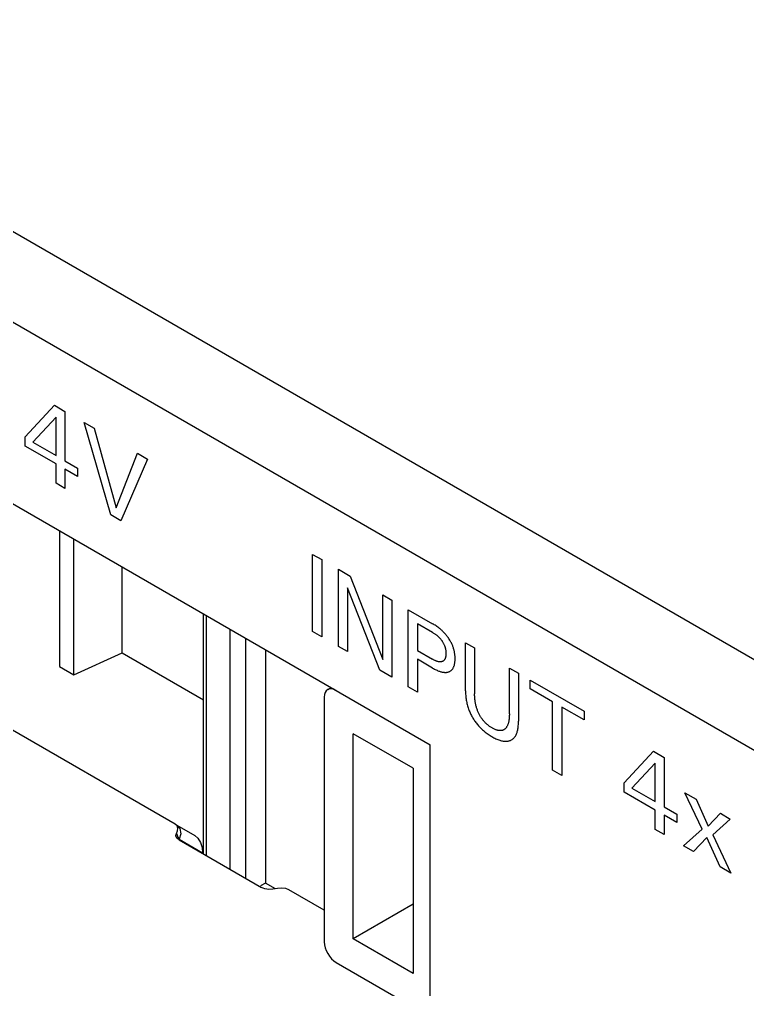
# Model space of a CAD drawing. Extents: x 0 to 420, y 0 to 297.
# Drawn here: x 178.95 to 192.07, y 183.79 to 201.27 of the extents above; entities that cross this region are included whole.
import ezdxf

# ---------------------------------------------------------------- set-up
doc = ezdxf.new("R2010")
doc.units = 0
doc.header["$LTSCALE"] = 23.1
doc.layers.add('40000_ISO', color=7, linetype='CONTINUOUS')

msp = doc.modelspace()

# ---------------------------------------------------------------- linework, layer by layer
at = {"layer": '40000_ISO', "color": 7, "linetype": 'CONTINUOUS'}
for p, q in [((195.898, 187.591), (172.209, 201.267)), ((195.191, 186.366), (171.502, 200.042)), ((179.05, 193.75), (179.58, 194.317)), ((179.58, 194.317), (179.77, 194.208)), ((179.77, 194.208), (179.77, 193.318)), ((176.275, 194.021), (186.352, 188.203)), ((179.609, 194.103), (179.19, 193.653)), ((179.609, 193.411), (179.609, 194.103)), ((180.595, 192.343), (180.118, 194.007)), ((180.118, 194.007), (180.296, 193.904)), ((180.296, 193.904), (180.69, 192.47)), ((179.05, 193.583), (179.05, 193.75)), ((179.19, 193.653), (179.609, 193.411)), ((179.609, 193.26), (179.05, 193.583)), ((180.69, 192.47), (181.078, 193.452)), ((181.078, 193.452), (181.256, 193.349)), ((179.609, 192.913), (179.609, 193.26)), ((179.77, 193.318), (179.997, 193.187)), ((181.256, 193.349), (180.779, 192.237)), ((179.77, 193.167), (179.77, 192.82)), ((179.997, 193.036), (179.77, 193.167)), ((179.997, 193.187), (179.997, 193.036)), ((179.77, 192.82), (179.609, 192.913)), ((180.779, 192.237), (180.595, 192.343)), ((179.669, 192.061), (179.669, 189.611)), ((179.928, 189.462), (179.928, 191.912)), ((184.23, 190.244), (184.23, 191.632)), ((184.23, 191.632), (184.395, 191.537)), ((184.395, 191.537), (184.395, 190.149)), ((180.801, 189.856), (180.801, 191.408)), ((184.696, 189.975), (184.696, 191.363)), ((184.696, 191.363), (184.91, 191.24)), ((184.91, 191.24), (185.497, 189.737)), ((184.86, 191.032), (184.86, 189.881)), ((185.44, 189.546), (184.86, 191.032)), ((185.497, 189.737), (185.497, 190.901)), ((185.497, 190.901), (185.661, 190.807)), ((185.661, 190.807), (185.661, 189.419)), ((185.956, 189.248), (185.956, 190.636)), ((185.956, 190.636), (186.393, 190.384)), ((182.263, 186.236), (182.263, 190.564)), ((182.321, 186.203), (182.321, 190.53)), ((182.745, 185.958), (182.745, 190.285)), ((186.12, 190.384), (186.12, 189.9)), ((186.393, 190.227), (186.12, 190.384)), ((186.408, 190.375), (186.393, 190.384)), ((186.424, 190.365), (186.408, 190.375)), ((186.44, 190.355), (186.424, 190.365)), ((186.456, 190.344), (186.44, 190.355)), ((186.472, 190.333), (186.456, 190.344)), ((186.488, 190.322), (186.472, 190.333)), ((186.503, 190.31), (186.488, 190.322)), ((186.516, 190.3), (186.503, 190.31)), ((186.528, 190.29), (186.516, 190.3)), ((186.54, 190.28), (186.528, 190.29)), ((183.028, 185.794), (183.028, 190.122)), ((184.395, 190.149), (184.23, 190.244)), ((186.393, 190.227), (186.402, 190.221)), ((186.402, 190.221), (186.412, 190.215)), ((186.412, 190.215), (186.421, 190.209)), ((186.421, 190.209), (186.431, 190.203)), ((186.431, 190.203), (186.441, 190.196)), ((186.441, 190.196), (186.45, 190.189)), ((186.45, 190.189), (186.46, 190.182)), ((186.46, 190.182), (186.467, 190.176)), ((186.467, 190.176), (186.474, 190.17)), ((186.474, 190.17), (186.482, 190.164)), ((186.482, 190.164), (186.489, 190.157)), ((186.489, 190.157), (186.496, 190.151)), ((186.496, 190.151), (186.503, 190.144)), ((186.503, 190.144), (186.51, 190.137)), ((186.51, 190.137), (186.517, 190.13)), ((186.517, 190.13), (186.523, 190.123)), ((186.523, 190.123), (186.529, 190.116)), ((186.529, 190.116), (186.535, 190.109)), ((186.535, 190.109), (186.541, 190.102)), ((186.552, 190.269), (186.54, 190.28)), ((186.564, 190.259), (186.552, 190.269)), ((186.575, 190.247), (186.564, 190.259)), ((186.587, 190.236), (186.575, 190.247)), ((186.599, 190.224), (186.587, 190.236)), ((186.609, 190.213), (186.599, 190.224)), ((186.619, 190.201), (186.609, 190.213)), ((186.63, 190.19), (186.619, 190.201)), ((186.64, 190.178), (186.63, 190.19)), ((186.65, 190.165), (186.64, 190.178)), ((186.659, 190.153), (186.65, 190.165)), ((186.669, 190.14), (186.659, 190.153)), ((186.678, 190.127), (186.669, 190.14)), ((186.686, 190.114), (186.678, 190.127)), ((186.695, 190.102), (186.686, 190.114)), ((184.86, 189.881), (184.696, 189.975)), ((186.541, 190.102), (186.547, 190.095)), ((186.547, 190.095), (186.553, 190.087)), ((186.553, 190.087), (186.558, 190.08)), ((186.558, 190.08), (186.564, 190.072)), ((186.564, 190.072), (186.569, 190.064)), ((186.569, 190.064), (186.574, 190.057)), ((186.574, 190.057), (186.578, 190.049)), ((186.578, 190.049), (186.583, 190.041)), ((186.583, 190.041), (186.587, 190.033)), ((186.587, 190.033), (186.592, 190.025)), ((186.592, 190.025), (186.596, 190.017)), ((186.596, 190.017), (186.599, 190.009)), ((186.599, 190.009), (186.603, 190.001)), ((186.603, 190.001), (186.607, 189.992)), ((186.607, 189.992), (186.61, 189.984)), ((186.61, 189.984), (186.613, 189.976)), ((186.613, 189.976), (186.616, 189.967)), ((186.616, 189.967), (186.618, 189.959)), ((186.618, 189.959), (186.621, 189.951)), ((186.621, 189.951), (186.623, 189.942)), ((186.623, 189.942), (186.625, 189.934)), ((186.625, 189.934), (186.627, 189.926)), ((186.703, 190.089), (186.695, 190.102)), ((186.711, 190.076), (186.703, 190.089)), ((186.718, 190.063), (186.711, 190.076)), ((186.725, 190.049), (186.718, 190.063)), ((186.732, 190.036), (186.725, 190.049)), ((186.739, 190.022), (186.732, 190.036)), ((186.745, 190.008), (186.739, 190.022)), ((186.751, 189.996), (186.745, 190.008)), ((186.756, 189.984), (186.751, 189.996)), ((186.76, 189.971), (186.756, 189.984)), ((186.765, 189.959), (186.76, 189.971)), ((186.769, 189.946), (186.765, 189.959)), ((186.773, 189.934), (186.769, 189.946)), ((186.776, 189.921), (186.773, 189.934)), ((186.986, 189.177), (186.986, 190.041)), ((186.986, 190.041), (187.151, 189.946)), ((187.151, 189.946), (187.151, 189.123)), ((179.928, 189.462), (180.801, 189.856)), ((180.801, 189.856), (182.263, 189.012)), ((183.382, 189.918), (183.382, 185.713)), ((186.12, 189.9), (186.393, 189.743)), ((186.623, 189.764), (186.621, 189.758)), ((186.625, 189.77), (186.623, 189.764)), ((186.627, 189.777), (186.625, 189.77)), ((186.627, 189.926), (186.628, 189.917)), ((186.629, 189.784), (186.627, 189.777)), ((186.628, 189.917), (186.63, 189.908)), ((186.63, 189.791), (186.629, 189.784)), ((186.63, 189.908), (186.631, 189.899)), ((186.631, 189.799), (186.63, 189.791)), ((186.631, 189.899), (186.632, 189.89)), ((186.632, 189.806), (186.631, 189.799)), ((186.632, 189.89), (186.633, 189.881)), ((186.633, 189.814), (186.632, 189.806)), ((186.633, 189.881), (186.634, 189.872)), ((186.634, 189.822), (186.633, 189.814)), ((186.634, 189.872), (186.634, 189.864)), ((186.634, 189.864), (186.634, 189.855)), ((186.634, 189.855), (186.635, 189.847)), ((186.635, 189.847), (186.634, 189.839)), ((186.634, 189.839), (186.634, 189.83)), ((186.634, 189.83), (186.634, 189.822)), ((186.78, 189.909), (186.776, 189.921)), ((186.783, 189.896), (186.78, 189.909)), ((186.786, 189.884), (186.783, 189.896)), ((186.789, 189.869), (186.786, 189.884)), ((186.791, 189.854), (186.789, 189.869)), ((186.793, 189.839), (186.791, 189.854)), ((186.795, 189.825), (186.793, 189.839)), ((186.797, 189.81), (186.795, 189.825)), ((186.798, 189.796), (186.797, 189.81)), ((186.798, 189.782), (186.798, 189.796)), ((186.799, 189.768), (186.798, 189.782)), ((186.799, 189.754), (186.799, 189.768)), ((179.669, 189.611), (179.928, 189.462)), ((186.12, 189.743), (186.12, 189.153)), ((186.393, 189.585), (186.12, 189.743)), ((186.402, 189.737), (186.393, 189.743)), ((186.393, 189.585), (186.409, 189.576)), ((186.412, 189.732), (186.402, 189.737)), ((186.422, 189.727), (186.412, 189.732)), ((186.431, 189.722), (186.422, 189.727)), ((186.441, 189.718), (186.431, 189.722)), ((186.451, 189.714), (186.441, 189.718)), ((186.46, 189.71), (186.451, 189.714)), ((186.468, 189.707), (186.46, 189.71)), ((186.475, 189.705), (186.468, 189.707)), ((186.482, 189.703), (186.475, 189.705)), ((186.489, 189.701), (186.482, 189.703)), ((186.497, 189.699), (186.489, 189.701)), ((186.504, 189.698), (186.497, 189.699)), ((186.511, 189.697), (186.504, 189.698)), ((186.518, 189.696), (186.511, 189.697)), ((186.524, 189.696), (186.518, 189.696)), ((186.53, 189.696), (186.524, 189.696)), ((186.536, 189.696), (186.53, 189.696)), ((186.542, 189.696), (186.536, 189.696)), ((186.548, 189.697), (186.542, 189.696)), ((186.554, 189.698), (186.548, 189.697)), ((186.559, 189.7), (186.554, 189.698)), ((186.565, 189.701), (186.559, 189.7)), ((186.57, 189.703), (186.565, 189.701)), ((186.574, 189.705), (186.57, 189.703)), ((186.579, 189.708), (186.574, 189.705)), ((186.584, 189.71), (186.579, 189.708)), ((186.588, 189.713), (186.584, 189.71)), ((186.592, 189.717), (186.588, 189.713)), ((186.596, 189.72), (186.592, 189.717)), ((186.6, 189.724), (186.596, 189.72)), ((186.603, 189.728), (186.6, 189.724)), ((186.607, 189.732), (186.603, 189.728)), ((186.61, 189.737), (186.607, 189.732)), ((186.613, 189.742), (186.61, 189.737)), ((186.616, 189.747), (186.613, 189.742)), ((186.619, 189.753), (186.616, 189.747)), ((186.621, 189.758), (186.619, 189.753)), ((186.762, 189.581), (186.767, 189.589)), ((186.767, 189.589), (186.772, 189.598)), ((186.772, 189.598), (186.776, 189.607)), ((186.776, 189.607), (186.779, 189.617)), ((186.779, 189.617), (186.783, 189.627)), ((186.783, 189.627), (186.786, 189.637)), ((186.786, 189.637), (186.789, 189.649)), ((186.789, 189.649), (186.791, 189.661)), ((186.791, 189.661), (186.793, 189.674)), ((186.793, 189.674), (186.795, 189.687)), ((186.795, 189.687), (186.797, 189.7)), ((186.797, 189.7), (186.798, 189.713)), ((186.798, 189.726), (186.799, 189.74)), ((186.798, 189.713), (186.798, 189.726)), ((186.799, 189.74), (186.799, 189.754)), ((187.777, 188.761), (187.777, 189.585)), ((187.777, 189.585), (187.941, 189.49)), ((185.661, 189.419), (185.44, 189.546)), ((186.409, 189.576), (186.425, 189.567)), ((186.425, 189.567), (186.441, 189.559)), ((186.441, 189.559), (186.457, 189.551)), ((186.457, 189.551), (186.473, 189.544)), ((186.473, 189.544), (186.489, 189.537)), ((186.489, 189.537), (186.505, 189.531)), ((186.505, 189.531), (186.517, 189.527)), ((186.517, 189.527), (186.529, 189.523)), ((186.529, 189.523), (186.541, 189.519)), ((186.541, 189.519), (186.553, 189.516)), ((186.553, 189.516), (186.565, 189.513)), ((186.565, 189.513), (186.577, 189.511)), ((186.577, 189.511), (186.589, 189.509)), ((186.589, 189.509), (186.6, 189.508)), ((186.6, 189.508), (186.611, 189.507)), ((186.611, 189.507), (186.621, 189.507)), ((186.621, 189.507), (186.632, 189.507)), ((186.632, 189.507), (186.642, 189.507)), ((186.642, 189.507), (186.651, 189.509)), ((186.651, 189.509), (186.661, 189.51)), ((186.661, 189.51), (186.67, 189.512)), ((186.67, 189.512), (186.68, 189.515)), ((186.68, 189.515), (186.688, 189.518)), ((186.688, 189.518), (186.696, 189.521)), ((186.696, 189.521), (186.704, 189.525)), ((186.704, 189.525), (186.712, 189.529)), ((186.712, 189.529), (186.719, 189.534)), ((186.719, 189.534), (186.726, 189.539)), ((186.726, 189.539), (186.733, 189.545)), ((186.733, 189.545), (186.74, 189.551)), ((186.74, 189.551), (186.746, 189.558)), ((186.746, 189.558), (186.752, 189.565)), ((186.752, 189.565), (186.757, 189.573)), ((186.757, 189.573), (186.762, 189.581)), ((187.941, 189.49), (187.941, 188.626)), ((181.757, 186.773), (177.336, 189.326)), ((186.12, 189.153), (185.956, 189.248)), ((188.153, 189.21), (188.153, 189.368)), ((188.153, 189.368), (189.123, 188.808)), ((184.447, 189.106), (184.442, 189.06)), ((184.442, 189.06), (184.442, 184.651)), ((184.459, 189.145), (184.447, 189.106)), ((184.478, 189.176), (184.459, 189.145)), ((184.505, 189.198), (184.478, 189.176)), ((184.505, 189.198), (184.567, 189.234)), ((184.537, 189.21), (184.505, 189.198)), ((184.573, 189.211), (184.537, 189.21)), ((184.613, 189.202), (184.573, 189.211)), ((184.655, 189.183), (184.613, 189.202)), ((186.986, 189.177), (186.987, 189.156)), ((186.987, 189.156), (186.987, 189.135)), ((186.987, 189.135), (186.988, 189.114)), ((186.988, 189.114), (186.99, 189.093)), ((186.99, 189.093), (186.991, 189.072)), ((186.991, 189.072), (186.994, 189.05)), ((187.151, 189.106), (187.151, 189.123)), ((187.151, 189.088), (187.151, 189.106)), ((187.152, 189.071), (187.151, 189.088)), ((187.153, 189.053), (187.152, 189.071)), ((188.556, 188.978), (188.153, 189.21)), ((186.994, 189.05), (186.997, 189.029)), ((186.997, 189.029), (187, 189.007)), ((187, 189.007), (187.004, 188.987)), ((187.004, 188.987), (187.008, 188.967)), ((187.008, 188.967), (187.012, 188.947)), ((187.012, 188.947), (187.017, 188.927)), ((187.017, 188.927), (187.023, 188.907)), ((187.023, 188.907), (187.028, 188.887)), ((187.028, 188.887), (187.035, 188.867)), ((187.155, 189.035), (187.153, 189.053)), ((187.157, 189.017), (187.155, 189.035)), ((187.159, 188.999), (187.157, 189.017)), ((187.161, 188.984), (187.159, 188.999)), ((187.163, 188.97), (187.161, 188.984)), ((187.166, 188.956), (187.163, 188.97)), ((187.168, 188.941), (187.166, 188.956)), ((187.171, 188.927), (187.168, 188.941)), ((187.175, 188.912), (187.171, 188.927)), ((187.179, 188.898), (187.175, 188.912)), ((187.183, 188.883), (187.179, 188.898)), ((188.556, 187.747), (188.556, 188.978)), ((187.035, 188.867), (187.042, 188.847)), ((187.042, 188.847), (187.048, 188.83)), ((187.048, 188.83), (187.055, 188.813)), ((187.055, 188.813), (187.062, 188.796)), ((187.062, 188.796), (187.069, 188.78)), ((187.069, 188.78), (187.077, 188.763)), ((187.077, 188.763), (187.085, 188.747)), ((187.085, 188.747), (187.093, 188.73)), ((187.093, 188.73), (187.102, 188.714)), ((187.102, 188.714), (187.111, 188.698)), ((187.187, 188.869), (187.183, 188.883)), ((187.191, 188.856), (187.187, 188.869)), ((187.195, 188.843), (187.191, 188.856)), ((187.2, 188.829), (187.195, 188.843)), ((187.205, 188.816), (187.2, 188.829)), ((187.211, 188.802), (187.205, 188.816)), ((187.216, 188.789), (187.211, 188.802)), ((187.222, 188.776), (187.216, 188.789)), ((187.228, 188.764), (187.222, 188.776)), ((187.233, 188.753), (187.228, 188.764)), ((187.239, 188.742), (187.233, 188.753)), ((187.245, 188.731), (187.239, 188.742)), ((187.251, 188.72), (187.245, 188.731)), ((187.258, 188.709), (187.251, 188.72)), ((187.776, 188.711), (187.775, 188.694)), ((187.777, 188.744), (187.776, 188.727)), ((187.776, 188.727), (187.776, 188.711)), ((187.777, 188.761), (187.777, 188.744)), ((188.72, 188.883), (188.72, 187.652)), ((189.123, 188.65), (188.72, 188.883)), ((189.123, 188.808), (189.123, 188.65)), ((187.111, 188.698), (187.121, 188.682)), ((187.121, 188.682), (187.13, 188.666)), ((187.13, 188.666), (187.14, 188.651)), ((187.14, 188.651), (187.151, 188.635)), ((187.151, 188.635), (187.161, 188.62)), ((187.161, 188.62), (187.172, 188.606)), ((187.172, 188.606), (187.183, 188.591)), ((187.183, 188.591), (187.194, 188.577)), ((187.194, 188.577), (187.206, 188.563)), ((187.206, 188.563), (187.22, 188.547)), ((187.22, 188.547), (187.234, 188.531)), ((187.264, 188.699), (187.258, 188.709)), ((187.271, 188.688), (187.264, 188.699)), ((187.278, 188.678), (187.271, 188.688)), ((187.285, 188.668), (187.278, 188.678)), ((187.293, 188.658), (187.285, 188.668)), ((187.3, 188.648), (187.293, 188.658)), ((187.308, 188.638), (187.3, 188.648)), ((187.316, 188.629), (187.308, 188.638)), ((187.324, 188.62), (187.316, 188.629)), ((187.332, 188.611), (187.324, 188.62)), ((187.34, 188.603), (187.332, 188.611)), ((187.349, 188.594), (187.34, 188.603)), ((187.357, 188.586), (187.349, 188.594)), ((187.366, 188.578), (187.357, 188.586)), ((187.377, 188.569), (187.366, 188.578)), ((187.387, 188.56), (187.377, 188.569)), ((187.398, 188.551), (187.387, 188.56)), ((187.409, 188.543), (187.398, 188.551)), ((187.42, 188.535), (187.409, 188.543)), ((187.737, 188.54), (187.733, 188.532)), ((187.742, 188.549), (187.737, 188.54)), ((187.746, 188.557), (187.742, 188.549)), ((187.75, 188.568), (187.746, 188.557)), ((187.753, 188.578), (187.75, 188.568)), ((187.757, 188.589), (187.753, 188.578)), ((187.76, 188.6), (187.757, 188.589)), ((187.762, 188.611), (187.76, 188.6)), ((187.765, 188.622), (187.762, 188.611)), ((187.767, 188.634), (187.765, 188.622)), ((187.769, 188.646), (187.767, 188.634)), ((187.771, 188.662), (187.769, 188.646)), ((187.773, 188.678), (187.771, 188.662)), ((187.775, 188.694), (187.773, 188.678)), ((187.935, 188.527), (187.937, 188.546)), ((187.937, 188.546), (187.939, 188.566)), ((187.939, 188.566), (187.94, 188.585)), ((187.94, 188.605), (187.941, 188.626)), ((187.94, 188.585), (187.94, 188.605)), ((184.964, 184.707), (184.964, 188.402)), ((186.043, 187.78), (184.964, 188.402)), ((187.234, 188.531), (187.248, 188.516)), ((187.248, 188.516), (187.263, 188.501)), ((187.263, 188.501), (187.278, 188.487)), ((187.278, 188.487), (187.293, 188.473)), ((187.293, 188.473), (187.308, 188.46)), ((187.308, 188.46), (187.323, 188.447)), ((187.323, 188.447), (187.341, 188.433)), ((187.341, 188.433), (187.358, 188.42)), ((187.358, 188.42), (187.375, 188.407)), ((187.375, 188.407), (187.393, 188.395)), ((187.393, 188.395), (187.411, 188.383)), ((187.411, 188.383), (187.428, 188.371)), ((187.431, 188.528), (187.42, 188.535)), ((187.428, 188.371), (187.446, 188.361)), ((187.442, 188.521), (187.431, 188.528)), ((187.453, 188.514), (187.442, 188.521)), ((187.464, 188.507), (187.453, 188.514)), ((187.475, 188.501), (187.464, 188.507)), ((187.487, 188.495), (187.475, 188.501)), ((187.498, 188.489), (187.487, 188.495)), ((187.509, 188.484), (187.498, 188.489)), ((187.52, 188.479), (187.509, 188.484)), ((187.531, 188.475), (187.52, 188.479)), ((187.542, 188.471), (187.531, 188.475)), ((187.552, 188.467), (187.542, 188.471)), ((187.563, 188.464), (187.552, 188.467)), ((187.572, 188.462), (187.563, 188.464)), ((187.58, 188.461), (187.572, 188.462)), ((187.589, 188.459), (187.58, 188.461)), ((187.597, 188.458), (187.589, 188.459)), ((187.605, 188.458), (187.597, 188.458)), ((187.613, 188.458), (187.605, 188.458)), ((187.621, 188.458), (187.613, 188.458)), ((187.629, 188.458), (187.621, 188.458)), ((187.636, 188.459), (187.629, 188.458)), ((187.644, 188.461), (187.636, 188.459)), ((187.651, 188.463), (187.644, 188.461)), ((187.658, 188.465), (187.651, 188.463)), ((187.665, 188.468), (187.658, 188.465)), ((187.671, 188.471), (187.665, 188.468)), ((187.678, 188.474), (187.671, 188.471)), ((187.684, 188.478), (187.678, 188.474)), ((187.69, 188.482), (187.684, 188.478)), ((187.695, 188.486), (187.69, 188.482)), ((187.701, 188.491), (187.695, 188.486)), ((187.706, 188.496), (187.701, 188.491)), ((187.712, 188.503), (187.706, 188.496)), ((187.718, 188.509), (187.712, 188.503)), ((187.723, 188.517), (187.718, 188.509)), ((187.728, 188.524), (187.723, 188.517)), ((187.733, 188.532), (187.728, 188.524)), ((187.885, 188.36), (187.892, 188.372)), ((187.892, 188.372), (187.899, 188.385)), ((187.899, 188.385), (187.904, 188.398)), ((187.904, 188.398), (187.91, 188.412)), ((187.91, 188.412), (187.915, 188.426)), ((187.915, 188.426), (187.919, 188.441)), ((187.919, 188.441), (187.923, 188.456)), ((187.923, 188.456), (187.927, 188.472)), ((187.927, 188.472), (187.93, 188.49)), ((187.93, 188.49), (187.933, 188.508)), ((187.933, 188.508), (187.935, 188.527)), ((186.352, 183.304), (186.352, 188.203)), ((187.446, 188.361), (187.463, 188.35)), ((187.463, 188.35), (187.481, 188.34)), ((187.481, 188.34), (187.499, 188.331)), ((187.499, 188.331), (187.516, 188.322)), ((187.516, 188.322), (187.534, 188.313)), ((187.534, 188.313), (187.552, 188.305)), ((187.552, 188.305), (187.569, 188.298)), ((187.569, 188.298), (187.586, 188.291)), ((187.586, 188.291), (187.604, 188.285)), ((187.604, 188.285), (187.619, 188.281)), ((187.619, 188.281), (187.634, 188.276)), ((187.634, 188.276), (187.649, 188.273)), ((187.649, 188.273), (187.664, 188.27)), ((187.664, 188.27), (187.678, 188.268)), ((187.678, 188.268), (187.693, 188.266)), ((187.693, 188.266), (187.707, 188.265)), ((187.707, 188.265), (187.721, 188.265)), ((187.721, 188.265), (187.733, 188.266)), ((187.733, 188.266), (187.744, 188.267)), ((187.744, 188.267), (187.755, 188.269)), ((187.755, 188.269), (187.766, 188.271)), ((187.766, 188.271), (187.776, 188.274)), ((187.776, 188.274), (187.787, 188.277)), ((187.787, 188.277), (187.797, 188.281)), ((187.797, 188.281), (187.806, 188.286)), ((187.806, 188.286), (187.816, 188.291)), ((187.816, 188.291), (187.825, 188.297)), ((187.825, 188.297), (187.834, 188.303)), ((187.834, 188.303), (187.842, 188.309)), ((187.842, 188.309), (187.85, 188.317)), ((187.85, 188.317), (187.858, 188.324)), ((187.858, 188.324), (187.865, 188.333)), ((187.865, 188.333), (187.872, 188.341)), ((187.872, 188.341), (187.879, 188.351)), ((187.879, 188.351), (187.885, 188.36)), ((189.845, 187.517), (190.375, 188.085)), ((190.375, 188.085), (190.565, 187.975)), ((190.404, 187.87), (189.986, 187.42)), ((190.404, 187.179), (190.404, 187.87)), ((190.565, 187.975), (190.565, 187.086)), ((186.043, 187.78), (186.043, 184.085)), ((188.72, 187.652), (188.556, 187.747)), ((189.845, 187.35), (189.845, 187.517)), ((190.404, 187.027), (189.845, 187.35)), ((189.986, 187.42), (190.404, 187.179)), ((191.253, 186.685), (190.939, 187.338)), ((190.939, 187.338), (191.141, 187.221)), ((191.141, 187.221), (191.359, 186.739)), ((190.404, 186.68), (190.404, 187.027)), ((190.565, 187.086), (190.793, 186.954)), ((191.359, 186.739), (191.579, 186.969)), ((191.579, 186.969), (191.756, 186.866)), ((190.565, 186.934), (190.565, 186.587)), ((190.793, 186.803), (190.565, 186.934)), ((190.793, 186.954), (190.793, 186.803)), ((191.756, 186.866), (191.442, 186.584)), ((181.792, 186.741), (181.757, 186.773)), ((181.777, 186.605), (181.799, 186.654)), ((181.785, 186.757), (181.842, 186.693)), ((181.785, 186.757), (182.109, 186.57)), ((181.805, 186.699), (181.792, 186.741)), ((181.799, 186.654), (181.805, 186.699)), ((181.842, 186.693), (181.857, 186.6)), ((190.565, 186.587), (190.404, 186.68)), ((190.916, 186.385), (191.253, 186.685)), ((181.768, 186.57), (181.777, 186.605)), ((181.768, 186.564), (181.768, 186.57)), ((181.785, 186.523), (181.768, 186.564)), ((181.777, 186.605), (181.789, 186.576)), ((181.826, 186.488), (181.785, 186.523)), ((181.789, 186.576), (181.805, 186.541)), ((181.805, 186.541), (181.826, 186.502)), ((181.857, 186.6), (181.826, 186.502)), ((181.826, 186.502), (182.25, 186.257)), ((181.826, 186.488), (183.311, 185.631)), ((182.109, 186.57), (182.163, 186.522)), ((182.163, 186.522), (182.21, 186.442)), ((182.21, 186.442), (182.24, 186.352)), ((191.335, 186.534), (191.096, 186.28)), ((191.575, 186.004), (191.335, 186.534)), ((191.442, 186.584), (191.77, 185.891)), ((182.24, 186.352), (182.25, 186.257)), ((191.096, 186.28), (190.916, 186.385)), ((191.77, 185.891), (191.575, 186.004)), ((183.382, 185.713), (183.293, 185.662)), ((183.371, 185.607), (183.311, 185.631)), ((183.442, 185.597), (183.371, 185.607)), ((183.56, 185.61), (183.382, 185.713)), ((183.514, 185.603), (183.442, 185.597)), ((183.597, 185.615), (183.514, 185.603)), ((183.677, 185.619), (183.597, 185.615)), ((183.749, 185.612), (183.677, 185.619)), ((183.805, 185.591), (183.749, 185.612)), ((184.442, 185.223), (183.805, 185.591)), ((186.043, 185.33), (184.964, 184.707)), ((186.043, 184.085), (184.964, 184.707)), ((184.442, 184.651), (184.447, 184.601)), ((184.447, 184.601), (184.459, 184.548)), ((184.459, 184.548), (184.478, 184.495)), ((184.478, 184.495), (184.505, 184.442)), ((184.505, 184.442), (184.537, 184.393)), ((184.537, 184.393), (184.573, 184.349)), ((184.573, 184.349), (184.613, 184.312)), ((184.613, 184.312), (184.655, 184.284)), ((184.655, 184.284), (195.191, 178.201))]:
    msp.add_line(p, q, dxfattribs=at)

doc.saveas('drawing.dxf')
